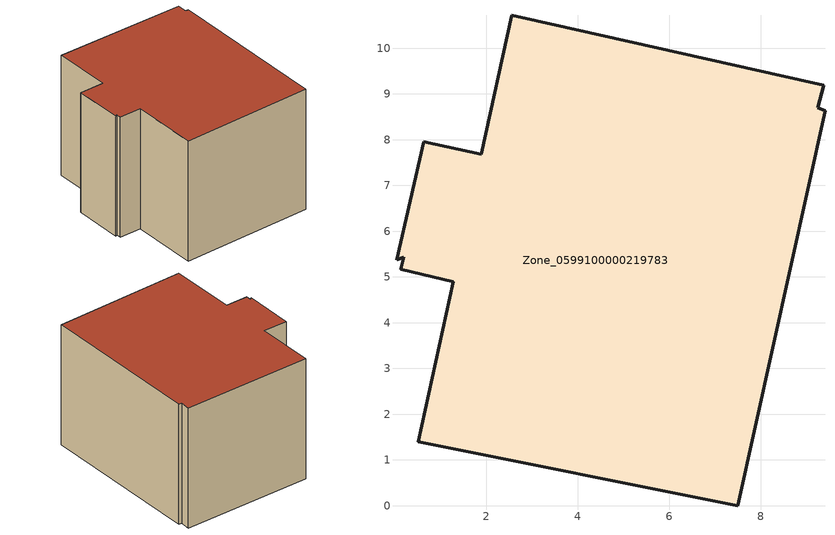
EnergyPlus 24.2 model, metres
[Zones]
Zone_0599100000219783
 floor ground (C_G): 0.04,5.38 0.63,7.96 1.9,7.68 2.56,10.72 9.38,9.19 9.24,8.7 9.41,8.63 7.5,0 0.51,1.4 1.28,4.9 0.14,5.17 0.2,5.43 z0
 wall outside (C_F): 0.63,7.96 0.04,5.38 0.2,5.43 0.14,5.17 1.28,4.9 0.51,1.4 7.5,0 9.41,8.63 9.24,8.7 9.38,9.19 2.56,10.72 1.9,7.68 0.63,7.96 z0:6.62
 roof outside (C_R): 7.5,0 9.41,8.63 9.24,8.7 9.38,9.19 2.56,10.72 1.9,7.68 0.63,7.96 0.04,5.38 0.2,5.43 0.14,5.17 1.28,4.9 0.51,1.4 z6.62
[BUILDING]
Pand.0599100000219783: North Axis=0; Terrain=City; Loads Convergence Tolerance Value=0.04; Temperature Convergence Tolerance Value=0.4; Solar Distribution=FullExterior; Maximum Number of Warmup Days=25; Minimum Number of Warmup Days=1
[Site:Location]
Rotterdam.The.Hague.AP_ZH_NLD Design_Conditions: Latitude=51.96; Longitude=4.45; Time Zone=1; Elevation=-4.5
[SITE:GROUNDTEMPERATURE:BUILDINGSURFACE]
18, 18, 18, 18, 18, 18, 18, 18, 18, 18, 18, 18
[MATERIAL] Thermal Absorptance=0.9; Solar Absorptance=0.7; Visible Absorptance=0.7
Name | Roughness | Thickness | Conductivity | Density | Specific Heat
G.TC.1946 | MediumSmooth | 0.15 | 1 | 540 | 1210
F.TC.1946 | Rough | 0.3 | 0.857143 | 1920 | 840
R.TC.1946 | MediumRough | 0.2 | 0.909091 | 1500 | 1000
[CONSTRUCTION]
C_G: G.TC.1946
C_F: F.TC.1946
C_R: R.TC.1946
[ZONE]
Zone_0599100000219783: Type=1; Multiplier=1; Ceiling Height=Autocalculate; Volume=Autocalculate; Floor Area=autocalculate; Part of Total Floor Area=Yes
[ZONEINFILTRATION:DESIGNFLOWRATE]
Infil_Zone_0599100000219783: Zone or ZoneList or Space or SpaceList=Zone_0599100000219783; Schedule=AlwaysOn; Design Flow Rate Calculation Method=Flow/Area; Flow Rate per Floor Area=0.003; Constant Term Coefficient=1; Temperature Term Coefficient=0; Velocity Term Coefficient=0; Velocity Squared Term Coefficient=0
[HVACTEMPLATE:ZONE:IDEALLOADSAIRSYSTEM]
Zone_0599100000219783: Maximum Heating Supply Air Temperature=50; Minimum Cooling Supply Air Temperature=13; Maximum Heating Supply Air Humidity Ratio=0.0156; Minimum Cooling Supply Air Humidity Ratio=0.0077; Heating Limit=NoLimit; Cooling Limit=NoLimit; Dehumidification Control Type=ConstantSensibleHeatRatio; Cooling Sensible Heat Ratio=0.7; Dehumidification Setpoint=60; Humidification Control Type=None; Humidification Setpoint=30; Outdoor Air Method=None; Outdoor Air Flow Rate per Person=0.00944; Outdoor Air Flow Rate per Zone Floor Area=0; Outdoor Air Flow Rate per Zone=0; Demand Controlled Ventilation Type=None; Outdoor Air Economizer Type=NoEconomizer; Heat Recovery Type=None; Sensible Heat Recovery Effectiveness=0.7; Latent Heat Recovery Effectiveness=0.65
[ZONECONTROL:THERMOSTAT]
ThermostatControl_Zone_0599100000219783: Zone or ZoneList=Zone_0599100000219783; Control Type Schedule=DualSetpointControlType; Control 1=Thermostat_Zone_0599100000219783; Temperature Difference Between Cutout And Setpoint=0
[THERMOSTATSETPOINT:DUALSETPOINT]
Thermostat_Zone_0599100000219783: Heating Setpoint Temperature Schedule=HeatingSetpoint_Zone_0599100000219783; Cooling Setpoint Temperature Schedule=CoolingSetpoint_Zone_0599100000219783
[SCHEDULE:COMPACT]
HeatingSetpoint_Zone_0599100000219783: Through: 12/31, For: AllDays, Until: 24:00, 21
CoolingSetpoint_Zone_0599100000219783: Through: 12/31, For: AllDays, Until: 24:00, 24
DualSetpointControlType: Through: 12/31, For: AllDays, Until: 24:00, 4
AlwaysOn: Through: 12/31, For: AllDays, Until: 24:00, 1
